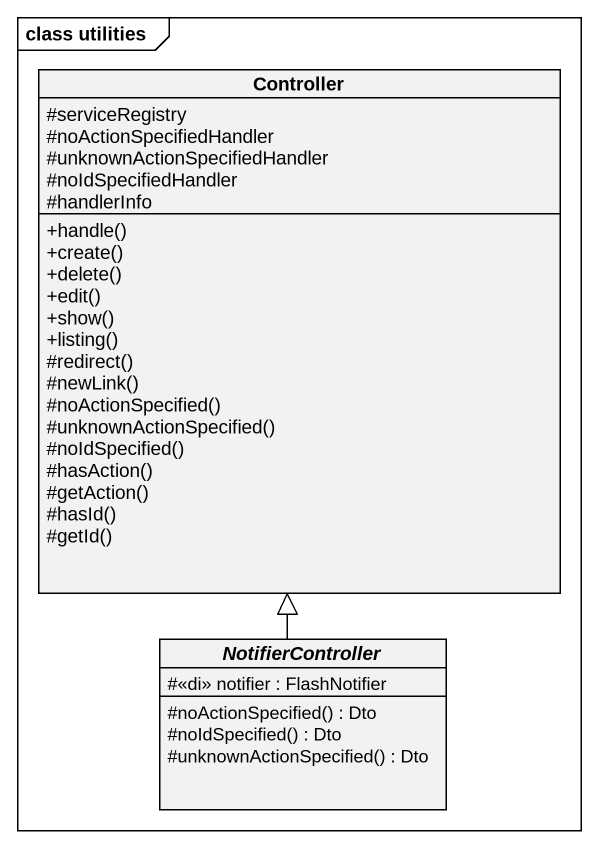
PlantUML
@startuml
mainframe class utilities
hide circle
hide empty members
skinparam classAttributeIconSize 0
class Controller {
  #serviceRegistry
  #noActionSpecifiedHandler
  #unknownActionSpecifiedHandler
  #noIdSpecifiedHandler
  #handlerInfo
  +handle()
  +create()
  +delete()
  +edit()
  +show()
  +listing()
  #redirect()
  #newLink()
  #noActionSpecified()
  #unknownActionSpecified()
  #noIdSpecified()
  #hasAction()
  #getAction()
  #hasId()
  #getId()
}
abstract class NotifierController {
  #<<di>> notifier : FlashNotifier
  #noActionSpecified() : Dto
  #noIdSpecified() : Dto
  #unknownActionSpecified() : Dto
}
NotifierController -up-|> Controller
@enduml
